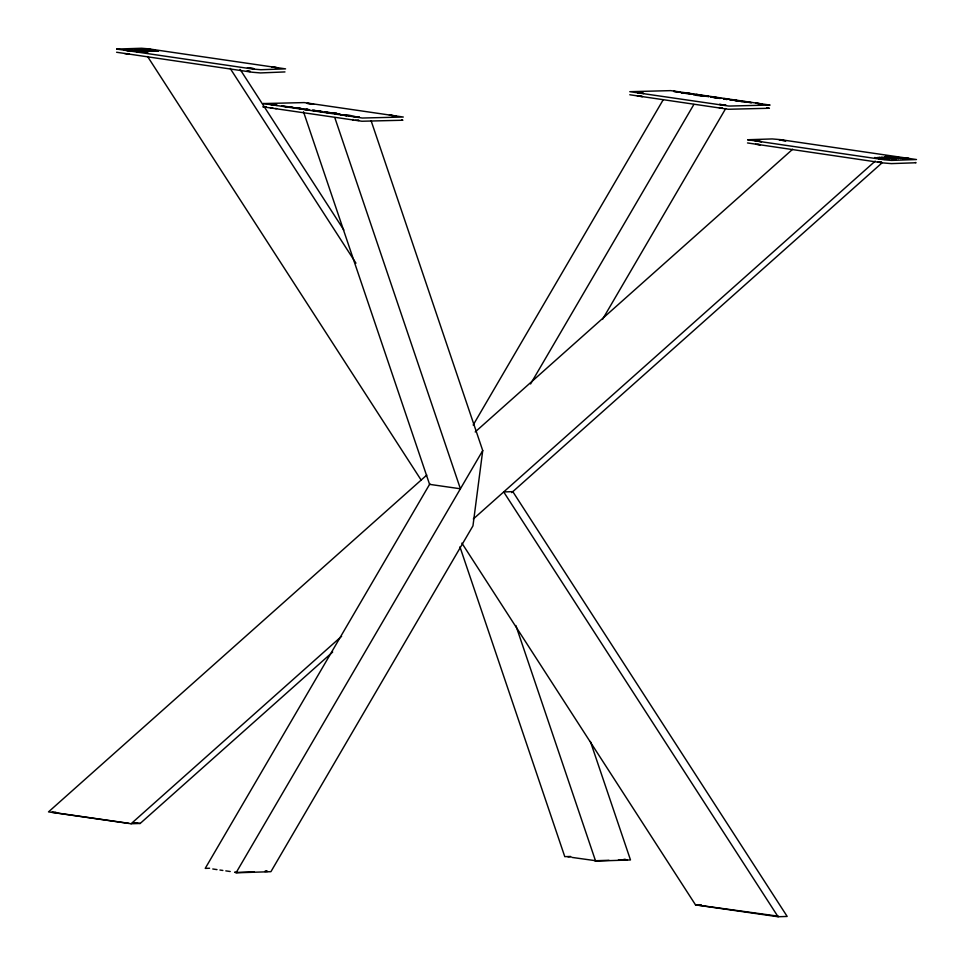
<?xml version="1.0" encoding="UTF-8"?>
<svg xmlns="http://www.w3.org/2000/svg" width="965" height="965" viewBox="0 0 965 965"><rect width="100%" height="100%" fill="white"/><g stroke="black" fill="none" stroke-linecap="round" stroke-linejoin="round"><path stroke-width="1.45" d="M266.762 870.925L265.242 871.142M482.729 450.571L472.959 525.865L270.912 871.685L236.039 872.818L482.729 450.571L371.115 120.758M625.211 859.224L623.692 859.453M429.895 483.827L205.219 868.391L209.574 868.247M473.164 425.046L663.051 100.022M530.569 383.974L693.871 104.449M602.498 319.415L725.704 108.526M426.783 475.057L48.515 811.891L131.071 823.76L140.178 823.459L332.684 652.038M475.19 431.946L792.663 149.249M131.071 823.76L341.598 636.297M473.308 519.001L875.219 161.119M511.691 492.645L882.07 162.832L891.371 163.616L916.075 162.759L915.459 162.482M138.031 50.084L151.734 51.302L145.474 50.542A51.229 2.413 7.4 0 1 142.953 50.168L142.856 50.156M142.953 50.168L136.668 49.324L140.601 49.939M116.596 52.255L252.372 72.242L260.454 72.93L284.965 71.929M629.795 94.763L728.334 109.262L769.395 108.261L766.849 107.598M747.513 142.941L882.058 162.771M266.183 106.633L262.842 106.813L361.911 121.24L402.863 120.239L401.681 119.829M55.813 812.144L51.869 812.265L128.924 823.338M134.183 823.169L136.813 823.085M570.592 856.474L564.778 856.655L459.931 546.829M567.999 856.92L570.954 856.824M235.146 872.493L254.386 871.865M264.736 871.528L267.703 871.431M594.717 860.756L608.951 860.285M618.384 859.984L627.262 859.694M461.885 543.126L695.524 904.88L700.723 904.712M701.507 905.17L698.877 905.254L778.562 916.243M778.079 916.75L787.175 916.448L512.813 491.643L503.706 491.933L778.079 916.75L695.524 904.88M336.628 114.16L334.771 113.894L336.568 114.16M699.215 95.475L696.127 95.294L704.667 95.788M595.719 860.72L571.992 857.415M237.269 872.42L234.616 872.143M353.383 119.612L352.539 119.6L353.588 119.853M726.609 99.033L726.669 99.045A51.229 2.413 7.4 0 0 725.801 99.057L725.161 99.13L727.14 99.479L723.448 98.937L728.117 98.961L726.766 99.057M306.387 109.612L306.46 109.612A51.229 2.413 7.4 0 0 307.268 109.6L307.907 109.528L305.953 109.154L309.656 109.769L304.108 109.347L306.303 109.6M642.449 96.657L637.334 95.969M760.167 144.822L755.619 144.243M275.23 108.55L276.653 108.562M744.739 101.602L751.506 102.676L740.674 101.434L744.606 101.578M150.793 50.084C144.448 49.649 159.309 51.495 154.991 51.061M882.275 158.562C888.62 159.02 873.892 157.186 878.066 157.597M128.55 54.076L124.702 53.57M272.697 107.947L270.333 107.791L272.637 108.237M893.349 157.09L892.07 156.969L894.567 157.235M330.199 113.014C338.836 113.894 320.959 111.277 327.967 112.712M129.961 49.939L130.975 50.035L129.575 49.878M126.294 49.939L132.567 50.65L131.578 50.337M135.305 50.964L126.668 49.915A17.117 0.808 7.4 0 0 126.282 49.927M897.764 157.693L901.491 158.32M138.502 51.422L140.999 51.688L136.149 51.145M893.988 157.247L896.919 157.512M137.102 51.181L128.852 50.313L138.695 51.76L135.112 51.205M895.966 157.476L904.217 158.344L894.374 156.885L897.957 157.44M703.244 95.68C693.919 94.654 711.953 97.393 705.101 95.945M147.368 49.878L146.246 49.758L153.845 50.892M288.33 107.055L281.563 105.969L292.479 107.199L288.487 107.079M329.825 112.965L336.954 113.375L324.131 112.037L329.994 113.074M143.266 50.566L139.732 50.252L149.044 51.302A59.637 2.811 7.4 0 0 146.451 50.928M317.557 111.216L320.983 111.482L313.637 110.251A59.637 2.811 7.4 0 0 312.829 110.275L312.117 110.348L322.672 111.687L313.818 110.553L317.461 111.277M639.216 95.981L642.232 96.416M722.327 107.911L719.058 107.646L722.218 108.201M250.225 71.314L246.956 71.036L250.128 71.603M881.142 161.987L877.885 161.722L881.95 162.397M355.699 120.167L358.968 120.444L357.919 120.191M151.674 50.108L158.477 51.085L155.486 50.638M881.395 158.549L874.592 157.572L877.583 158.019M130.649 50.204L124.413 49.71L129.057 50.421M902.42 158.453L908.692 158.923L904.012 158.224M716.38 97.477L710.397 96.958L719.432 98.394A59.637 2.811 7.4 0 0 720.24 98.382L720.952 98.309L712.158 97.139L719.251 98.104L716.404 97.561M703.702 95.74L708.961 96.572L699.299 95.487M328.402 112.857L329.234 112.977M126.922 53.582L129.033 53.895M757.839 144.268L759.95 144.581M154.171 50.53L147.44 49.891M892.915 157.259L890.876 157.006L900.9 158.441L896.594 157.79M878.898 158.115L886.871 158.875L879.224 157.765M145.184 50.578L140.576 49.975M887.884 158.079L892.553 158.694L890.116 158.489A51.229 2.413 7.4 0 0 887.583 158.115L881.335 157.343L895.038 158.574L884.024 157.355A59.637 2.811 7.4 0 0 886.618 157.729M134.28 822.614L140.178 823.459M216.992 869.61L212.783 868.982M219.936 870.032L222.867 870.454M225.81 870.876L230.213 871.516M144.135 50.687L146.777 51.205L138.067 50.108M686.417 93.026L691.145 93.81L688.021 93.255A17.117 0.808 7.4 0 0 686.513 93.038M346.652 115.619L342.02 114.823L345.048 115.402A17.117 0.808 7.4 0 0 346.556 115.607M240.08 69.359L343.83 229.996M230.165 68.382L355.964 263.18M147.597 56.525L421.15 480.075M590.387 741.47L630.483 859.948L595.61 861.094L515.877 625.513M334.795 117.621L460.414 488.785L429.582 484.358L303.493 111.759M303.48 108.936L292.974 107.561L303.48 108.936M729.6 99.684L740.131 101.06L729.697 99.672M263.312 103.557L362.321 118.032L403.286 117.03L304.216 102.592L263.312 103.557M769.817 105.052L728.852 106.066L629.807 91.687L670.735 90.626L769.817 105.052M143.749 49.854L154.147 51.229L143.749 49.854M889.38 158.767L878.91 157.416L889.38 158.767M896.401 159.334L892.492 158.706L896.401 159.334M340.38 114.606L351.73 115.74L340.38 114.606M692.761 94.003L681.387 92.954L692.761 94.003M698.322 94.751L696.368 94.51L698.322 94.751M893.361 158.393L886.292 157.452L893.361 158.369M145.462 50.059L152.422 51.024L145.462 50.059M887.679 158.549L880.647 157.633L887.679 158.549M309.222 110.046L308.04 109.938L309.222 110.046M723.871 98.599L725.005 98.804L723.979 98.587M728.961 99.311L727.272 99.009L728.961 99.311M902.094 158.622L903.952 158.875L902.094 158.622M116.717 49.07L252.782 69.034L260.864 69.721L285.568 68.865L148.477 48.841L141.602 48.25L116.717 49.07M747.646 139.744L884.591 159.816L891.467 160.407L916.485 159.539L780.287 139.623L772.205 138.936L747.646 139.744M136.246 50.373L143.266 51.29L136.246 50.373M896.895 158.26L889.79 157.367L896.895 158.26M134.581 50.132L147.681 52.207L134.581 50.132M898.584 158.489L885.388 156.451L898.584 158.489M132.205 50.204L142.265 51.64L132.205 50.204M124.208 50.084L130.504 50.94L124.208 50.084M148.477 49.287L154.774 50.144L148.477 49.287M247.51 67.803L253.807 68.66L247.51 67.803M271.78 67.007L278.077 67.876L271.78 67.007M270.888 104.546L277.184 105.414L270.888 104.546M307.292 103.364L313.589 104.22L307.292 103.364M353.094 116.367L359.39 117.223L353.094 116.367M389.498 115.173L395.795 116.041L389.498 115.173M637.407 92.592L643.703 93.448L637.407 92.592M673.811 91.398L680.108 92.266L673.811 91.398M719.613 104.401L725.909 105.269L719.613 104.401M756.017 103.219L762.314 104.075L756.017 103.219M755.125 140.757L761.421 141.626L755.125 140.757M779.394 139.961L785.691 140.83L779.394 139.961M878.427 158.477L884.724 159.346L878.427 158.477M902.697 157.693L908.994 158.549L902.697 157.693M294.928 107.766L301.755 108.755L294.928 107.766M738.442 100.855L731.313 99.902L738.442 100.855M339.764 114.015L335.699 113.882L339.764 114.015M693.57 94.618L697.369 94.763L693.57 94.618M906.4 158.743L900.502 158.007L906.774 158.718A17.117 0.808 7.4 0 1 906.4 158.743"/></g></svg>
